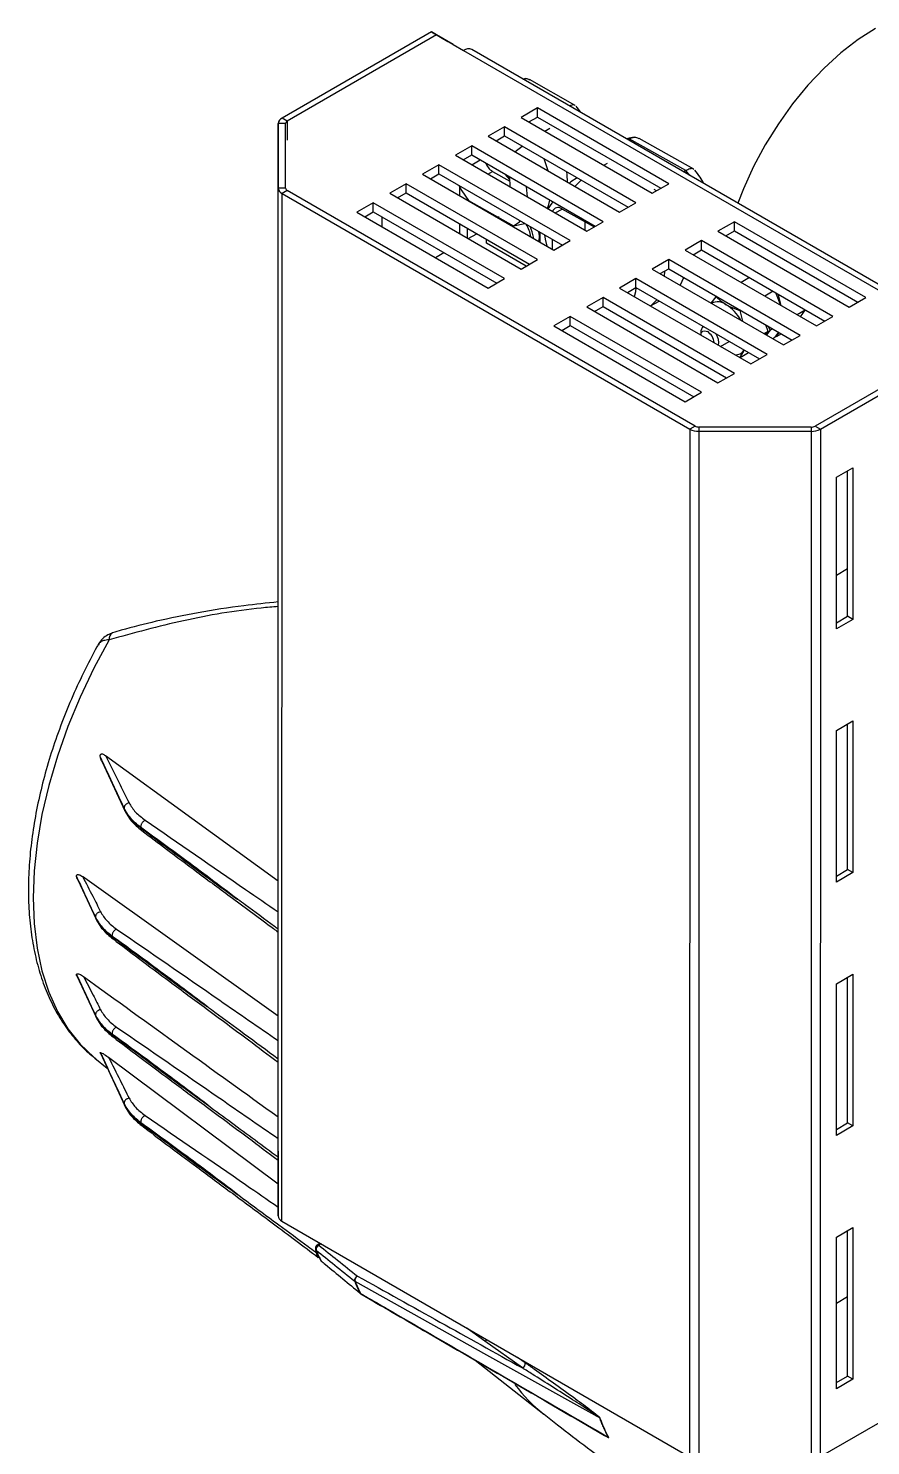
# Model space of a CAD drawing. Extents: x 12.3 to 108.7, y 1.1 to 80.4.
# Drawn here: x 14.07 to 18.6, y 61.98 to 69.61 of the extents above; entities that cross this region are included whole.
import ezdxf

# ---------------------------------------------------------------- set-up
doc = ezdxf.new("R2010")
doc.units = 0
doc.header["$MEASUREMENT"] = 0
doc.layers.add('OBJECT', color=7, linetype='CONTINUOUS')

msp = doc.modelspace()

# ---------------------------------------------------------------- linework, layer by layer
at = {"layer": 'OBJECT'}
for p, q in [((16.2385, 69.5948), (15.4342, 69.1304)), ((16.2668, 69.5784), (16.2385, 69.5948)), ((16.2385, 69.5948), (16.3269, 69.5437)), ((16.2668, 69.5784), (15.4624, 69.1141)), ((16.3552, 69.5274), (16.2668, 69.5784)), ((16.3269, 69.5437), (16.3552, 69.5274)), ((16.3552, 69.5274), (16.4118, 69.4947)), ((16.4118, 69.4947), (19.1129, 67.9349)), ((19.1579, 67.9393), (16.4568, 69.4992)), ((16.7463, 69.3432), (16.7317, 69.3404)), ((17.0136, 69.199), (16.7675, 69.3375)), ((15.4624, 69.1141), (15.4342, 69.1304)), ((16.8095, 69.1854), (16.7211, 69.1344)), ((16.7211, 69.1344), (17.4282, 68.7261)), ((16.7635, 69.1099), (16.8095, 69.1364)), ((17.5166, 68.7771), (16.8095, 69.1854)), ((16.8095, 69.1364), (16.8095, 69.1854)), ((16.8095, 69.1364), (17.4742, 68.7526)), ((15.4128, 63.5702), (15.4137, 69.1018)), ((15.4537, 69.1018), (15.4137, 69.1018)), ((15.4137, 69.1018), (15.4137, 68.7528)), ((15.4537, 68.7528), (15.4537, 69.1018)), ((15.4624, 69.1141), (15.4624, 69.012)), ((16.6327, 69.0834), (16.5444, 69.0324)), ((17.3398, 68.675), (16.6327, 69.0834)), ((16.6327, 69.0344), (16.6327, 69.0834)), ((16.8487, 69.0607), (16.8769, 69.077)), ((16.456, 68.9813), (16.3676, 68.9303)), ((17.1631, 68.573), (16.456, 68.9813)), ((16.456, 68.9323), (16.456, 68.9813)), ((16.5444, 69.0324), (17.2515, 68.624)), ((16.5868, 69.0079), (16.6327, 69.0344)), ((16.6327, 69.0344), (17.2974, 68.6505)), ((16.6877, 68.9496), (16.7273, 68.9798)), ((17.303, 69.0189), (17.2917, 69.0171)), ((17.303, 69.0189), (17.2957, 69.0147)), ((17.6095, 68.8479), (17.303, 69.0189)), ((17.6519, 68.8558), (17.3565, 69.0206)), ((16.3676, 68.9303), (17.0747, 68.522)), ((16.41, 68.9058), (16.456, 68.9323)), ((16.4555, 68.8795), (16.5015, 68.906)), ((16.456, 68.9323), (17.1206, 68.5485)), ((16.2792, 68.8793), (16.1908, 68.8282)), ((16.1908, 68.8282), (16.8979, 68.4199)), ((16.2332, 68.8038), (16.2792, 68.8303)), ((16.9863, 68.4709), (16.2792, 68.8793)), ((16.2792, 68.8303), (16.2792, 68.8793)), ((16.2792, 68.8303), (16.9439, 68.4464)), ((16.5432, 68.8289), (16.568, 68.8432)), ((16.568, 68.8432), (16.6603, 68.7913)), ((16.6602, 68.8001), (16.6361, 68.8283)), ((17.1678, 68.8764), (17.1866, 68.8873)), ((17.6095, 68.8479), (17.5971, 68.8407)), ((17.6298, 68.8218), (17.6095, 68.8479)), ((15.4128, 63.2212), (15.4137, 68.7528)), ((15.4537, 68.7528), (15.4137, 68.7528)), ((16.1024, 68.7772), (16.014, 68.7262)), ((16.8095, 68.3689), (16.1024, 68.7772)), ((16.1024, 68.7282), (16.1024, 68.7772)), ((16.3904, 68.7607), (16.3904, 68.713)), ((16.66, 68.8145), (16.6606, 68.7611)), ((17.0231, 68.809), (17.0101, 68.8015)), ((17.0117, 68.7625), (17.0453, 68.7961)), ((17.4282, 68.7261), (17.5166, 68.7771)), ((17.4515, 68.7395), (17.4384, 68.7468)), ((15.4333, 63.1926), (15.4342, 68.7242)), ((15.4624, 68.7406), (15.4342, 68.7242)), ((15.4342, 68.7242), (17.6298, 67.4563)), ((17.6581, 67.4726), (15.4624, 68.7406)), ((15.9256, 68.6752), (15.8372, 68.6241)), ((16.6327, 68.2668), (15.9256, 68.6752)), ((15.9256, 68.6262), (15.9256, 68.6752)), ((16.014, 68.7262), (16.7211, 68.3179)), ((16.0564, 68.7017), (16.1024, 68.7282)), ((16.1024, 68.7282), (16.7671, 68.3444)), ((16.4329, 68.6885), (16.4329, 68.6952)), ((16.4392, 68.6872), (16.6811, 68.5511)), ((16.8935, 68.6797), (16.8856, 68.6707)), ((17.2515, 68.624), (17.3398, 68.675)), ((15.8372, 68.6241), (16.5444, 68.2158)), ((15.8797, 68.5997), (15.9256, 68.6262)), ((15.9256, 68.6262), (16.5903, 68.2423)), ((15.9733, 68.5456), (15.9733, 68.5987)), ((16.5361, 68.6288), (16.5361, 68.6327)), ((16.5981, 68.5977), (16.5971, 68.5936)), ((16.5994, 68.6014), (16.5976, 68.5933)), ((16.9052, 68.6198), (16.9422, 68.6412)), ((16.9404, 68.6422), (17.1146, 68.545)), ((16.3904, 68.5619), (16.3904, 68.5088)), ((16.4328, 68.4843), (16.4328, 68.5374)), ((16.6811, 68.5511), (16.7423, 68.5629)), ((16.8243, 68.4624), (16.8243, 68.5155)), ((17.0646, 68.5729), (17.0653, 68.5274)), ((17.0747, 68.522), (17.1631, 68.573)), ((17.8702, 68.5729), (17.7818, 68.5219)), ((17.7818, 68.5219), (18.4889, 68.1135)), ((17.8242, 68.4974), (17.8702, 68.5239)), ((18.5773, 68.1646), (17.8702, 68.5729)), ((17.8702, 68.5239), (17.8702, 68.5729)), ((17.8702, 68.5239), (18.5349, 68.1401)), ((16.4371, 68.4819), (16.483, 68.5084)), ((16.5361, 68.4574), (16.5361, 68.4778)), ((16.7494, 68.3342), (16.5361, 68.4574)), ((16.8206, 68.481), (16.8243, 68.4889)), ((16.8914, 68.4237), (16.8906, 68.4772)), ((16.8975, 68.4201), (16.9435, 68.4467)), ((16.8979, 68.4199), (16.9863, 68.4709)), ((17.6934, 68.4709), (17.605, 68.4198)), ((18.4005, 68.0625), (17.6934, 68.4709)), ((17.6934, 68.4219), (17.6934, 68.4709)), ((16.2603, 68.3798), (16.3063, 68.4064)), ((16.7211, 68.3179), (16.8095, 68.3689)), ((17.5166, 68.3688), (17.4282, 68.3178)), ((18.2237, 67.9605), (17.5166, 68.3688)), ((17.5166, 68.3198), (17.5166, 68.3688)), ((17.605, 68.4198), (18.3121, 68.0115)), ((17.6474, 68.3953), (17.6934, 68.4219)), ((17.6934, 68.4219), (18.3581, 68.038)), ((17.4282, 68.3178), (18.1353, 67.9094)), ((17.4707, 68.2933), (17.5166, 68.3198)), ((17.4939, 68.2798), (17.4948, 68.3072)), ((17.5166, 68.3198), (18.1813, 67.936)), ((16.5444, 68.2158), (16.6327, 68.2668)), ((17.3398, 68.2668), (17.2515, 68.2157)), ((17.2515, 68.2157), (17.9586, 67.8074)), ((17.2939, 68.1912), (17.3398, 68.2178)), ((18.047, 67.8584), (17.3398, 68.2668)), ((17.3398, 68.2178), (17.3398, 68.2668)), ((17.3398, 68.2178), (18.0045, 67.8339)), ((17.9521, 68.2725), (17.9062, 68.2459)), ((17.1631, 68.1647), (17.0747, 68.1137)), ((17.8702, 67.7564), (17.1631, 68.1647)), ((17.1631, 68.1157), (17.1631, 68.1647)), ((17.4187, 68.1191), (17.4647, 68.1457)), ((17.7446, 68.1351), (17.7722, 68.1686)), ((17.7753, 68.1704), (17.7722, 68.1686)), ((18.0795, 68.1989), (18.0335, 68.1724)), ((18.1204, 68.1222), (18.0939, 68.1906)), ((18.1049, 68.1843), (18.1204, 68.1221)), ((18.4889, 68.1135), (18.5773, 68.1646)), ((16.9863, 68.0627), (16.8979, 68.0116)), ((17.6934, 67.6543), (16.9863, 68.0627)), ((16.9863, 68.0137), (16.9863, 68.0627)), ((17.0747, 68.1137), (17.7818, 67.7053)), ((17.1171, 68.0892), (17.1631, 68.1157)), ((17.1631, 68.1157), (17.8278, 67.7319)), ((17.9027, 68.0969), (17.8996, 68.095)), ((17.8996, 68.095), (17.9141, 68.0372)), ((18.2517, 68.0974), (18.2075, 68.0719)), ((18.2262, 68.0611), (18.2517, 68.0974)), ((18.2517, 68.0974), (18.2507, 68.1)), ((18.3121, 68.0115), (18.4005, 68.0625)), ((16.8979, 68.0116), (17.605, 67.6033)), ((16.9403, 67.9871), (16.9863, 68.0137)), ((16.9863, 68.0137), (17.651, 67.6298)), ((17.7035, 68.0077), (17.7035, 68.0077)), ((18.0528, 67.9826), (18.0307, 67.9699)), ((18.0528, 67.9826), (18.0391, 68.0181)), ((18.0401, 67.9645), (18.0528, 67.9826)), ((18.0627, 67.9883), (18.0422, 67.9632)), ((18.0494, 68.0122), (18.0627, 67.9883)), ((18.0767, 67.9964), (18.0627, 67.9883)), ((17.6892, 67.9761), (17.6892, 67.963)), ((17.7956, 67.9015), (17.8415, 67.928)), ((18.0886, 67.9494), (18.0773, 67.9429)), ((18.0886, 67.9494), (18.1086, 67.9779)), ((18.0922, 67.9575), (18.0984, 67.9551)), ((18.1103, 67.977), (18.0984, 67.9551)), ((18.1233, 67.9695), (18.0984, 67.9551)), ((18.1353, 67.9094), (18.2237, 67.9605)), ((19.1094, 67.9369), (18.305, 67.4725)), ((18.3333, 67.4562), (19.1377, 67.9206)), ((17.9465, 67.8674), (17.9006, 67.8409)), ((17.9586, 67.8074), (18.047, 67.8584)), ((17.7818, 67.7053), (17.8702, 67.7564)), ((17.605, 67.6033), (17.6934, 67.6543)), ((17.6298, 67.4563), (17.629, 61.9247)), ((17.6581, 67.4726), (17.6298, 67.4563)), ((17.6793, 67.4675), (17.6793, 67.4444)), ((18.2838, 67.4675), (17.6793, 67.4675)), ((18.2838, 67.4675), (18.2838, 67.4444)), ((18.305, 67.4725), (18.3333, 67.4562)), ((18.3333, 67.4562), (18.3325, 61.9246)), ((17.6793, 67.4444), (17.6785, 61.9128)), ((17.6793, 67.4444), (18.2838, 67.4444)), ((18.2838, 67.4444), (18.283, 61.9128)), ((18.4199, 67.1976), (18.5083, 67.2486)), ((18.4799, 66.4485), (18.48, 67.2323)), ((18.5083, 67.2486), (18.5082, 66.4322)), ((18.4198, 66.3811), (18.4199, 67.1976)), ((18.4198, 66.6706), (18.4799, 66.7053)), ((18.4198, 66.4138), (18.4799, 66.4485)), ((18.5082, 66.4322), (18.4198, 66.3811)), ((18.5082, 66.4322), (18.4799, 66.4485)), ((18.4197, 65.8341), (18.5081, 65.8851)), ((18.4797, 65.085), (18.4798, 65.8688)), ((18.5081, 65.8851), (18.508, 65.0687)), ((18.4196, 65.0176), (18.4197, 65.8341)), ((14.4828, 65.6995), (15.4131, 65.0241)), ((14.4657, 65.6654), (14.5873, 65.4016)), ((14.5836, 65.4164), (14.5836, 65.4126)), ((14.6725, 65.3127), (14.6725, 65.3104)), ((18.4196, 65.0503), (18.4797, 65.085)), ((18.508, 65.0687), (18.4797, 65.085)), ((14.3344, 65.0303), (14.4331, 64.8177)), ((15.4129, 64.2956), (14.3602, 65.0474)), ((18.508, 65.0687), (18.4196, 65.0176)), ((14.4292, 64.83), (14.4292, 64.8291)), ((14.5182, 64.7271), (14.5182, 64.726)), ((14.3299, 64.5125), (14.4331, 64.2902)), ((18.4194, 63.6541), (18.4195, 64.4706)), ((18.4195, 64.4706), (18.5079, 64.5216)), ((18.4795, 63.7215), (18.4796, 64.5053)), ((18.5079, 64.5216), (18.5078, 63.7051)), ((14.4292, 64.3016), (14.4292, 64.3025)), ((14.5182, 64.1985), (14.5182, 64.1996)), ((14.4567, 64.096), (14.5873, 63.8127)), ((14.4268, 64.0699), (14.4932, 64.017)), ((14.4268, 64.0699), (14.4309, 64.0667)), ((15.4128, 63.3912), (14.5003, 64.0739)), ((14.5836, 63.8237), (14.5836, 63.8274)), ((14.6725, 63.7214), (14.6725, 63.7237)), ((18.4194, 63.6868), (18.4795, 63.7215)), ((18.5078, 63.7051), (18.4795, 63.7215)), ((18.5078, 63.7051), (18.4194, 63.6541)), ((15.4128, 63.5702), (15.4128, 63.2212)), ((15.4333, 63.1926), (17.629, 61.9247)), ((18.4192, 62.2906), (18.4193, 63.1071)), ((18.4193, 63.1071), (18.5077, 63.1581)), ((18.4793, 62.358), (18.4794, 63.1418)), ((18.5077, 63.1581), (18.5076, 62.3416)), ((15.6153, 63.0387), (15.6415, 62.9826)), ((15.6196, 63.0294), (15.6189, 63.0233)), ((15.6189, 63.0231), (15.6189, 63.0233)), ((15.6397, 63.0735), (15.6235, 63.0639)), ((15.6453, 63.0702), (15.6332, 63.0631)), ((18.4193, 62.7516), (18.4794, 62.7862)), ((16.5271, 62.5462), (16.4297, 62.6172)), ((16.7287, 62.4023), (16.5271, 62.5462)), ((16.4736, 62.444), (16.8447, 62.1529)), ((16.7019, 62.4601), (16.7429, 62.4311)), ((19.1369, 62.389), (18.3325, 61.9246)), ((18.4192, 62.3233), (18.4793, 62.358)), ((18.5076, 62.3416), (18.4192, 62.2906)), ((18.5076, 62.3416), (18.4793, 62.358)), ((17.1448, 62.1337), (17.1316, 62.141)), ((17.1778, 62.0369), (17.1901, 62.0297))]:
    msp.add_line(p, q, dxfattribs=at)
at = {"layer": 'OBJECT', "flags": 128}
for points in [[(18.6307, 69.6137), (18.5367, 69.5533), (18.4438, 69.4815), (18.3533, 69.3991), (18.2662, 69.3072), (18.1838, 69.207), (18.1069, 69.0997), (18.0367, 68.9867), (17.9739, 68.8693), (17.9194, 68.7492), (17.8893, 68.6719)], [(16.8673, 68.8458), (16.8497, 68.9005), (16.8454, 68.9116)], [(16.9716, 68.7856), (16.9703, 68.8265), (16.9687, 68.8404)], [(16.3864, 68.7684), (16.403, 68.7388), (16.4392, 68.6872)], [(16.7562, 68.7059), (16.7505, 68.7605), (16.7502, 68.7624)], [(17.024, 68.8084), (16.9894, 68.7866), (16.9821, 68.7796)], [(16.8634, 68.6439), (16.8715, 68.6659), (16.8772, 68.6891)], [(16.894, 68.6794), (16.8874, 68.6727), (16.8664, 68.6422)], [(16.6519, 68.5675), (16.6511, 68.5643), (16.6507, 68.5627)], [(16.6756, 68.5483), (16.6759, 68.55), (16.6767, 68.5535)], [(16.6811, 68.5511), (16.7132, 68.573), (16.7173, 68.5773)], [(16.7894, 68.4826), (16.782, 68.5181), (16.771, 68.5463)], [(16.8187, 68.4656), (16.8204, 68.4962), (16.817, 68.5197)], [(16.8205, 68.48), (16.8209, 68.4807), (16.8243, 68.4877)], [(16.848, 68.5018), (16.8514, 68.4793), (16.8597, 68.4419)], [(17.3317, 68.1694), (17.3389, 68.1975), (17.3419, 68.2166)], [(17.5779, 68.2314), (17.5793, 68.2336), (17.5979, 68.2729)], [(17.4182, 68.1195), (17.4276, 68.1267), (17.4523, 68.1529)], [(17.6892, 67.9629), (17.6919, 67.9751), (17.6996, 67.984), (17.7112, 67.9862), (17.7248, 67.9815)], [(14.5032, 66.3217), (14.4208, 66.1689), (14.3465, 66.013), (14.281, 65.8551), (14.2247, 65.6965), (14.1781, 65.5383), (14.1415, 65.3817), (14.1151, 65.2279), (14.0992, 65.078), (14.0939, 64.9332), (14.0992, 64.7945), (14.1151, 64.6629), (14.1415, 64.5396), (14.1781, 64.4253), (14.2247, 64.3209), (14.281, 64.2272), (14.3465, 64.145), (14.4208, 64.0748), (14.4268, 64.0699)], [(15.6184, 63.0344), (15.6166, 63.0364), (15.6153, 63.0387)], [(15.6415, 62.9826), (15.6426, 62.9809), (15.6445, 62.9789)], [(15.6445, 62.9789), (15.6455, 62.9773), (15.6467, 62.9762)], [(17.1316, 62.141), (17.1033, 62.1568), (16.9901, 62.2198), (16.5375, 62.4718), (15.8276, 62.8671)], [(15.8542, 62.8053), (15.8552, 62.8037), (15.8564, 62.8025)]]:
    msp.add_lwpolyline(points, dxfattribs=at)
at = {"layer": 'OBJECT'}
for centre, radius, start, end in [((16.4381, 69.4579), 0.0453, 65.68787, 125.62173), ((15.4487, 69.0983), 0.0352, 114.3763, 174.30898), ((15.4687, 69.1003), 0.0151, 114.37421, 174.30897), ((16.6184, 68.9234), 0.0947, 200.91356, 237.84001), ((15.4487, 68.7563), 0.0352, 185.69262, 245.61482), ((15.4687, 68.7543), 0.0151, 185.69173, 245.61479), ((16.9207, 68.6176), 0.0315, 51.41112, 160.68477), ((16.5728, 68.453), 0.2056, 10.65977, 31.06754), ((17.7808, 68.0671), 0.0743, 52.54456, 116.77548), ((17.7071, 67.9353), 0.2249, 28.51304, 58.06597), ((17.7274, 67.9778), 0.0382, 128.68559, 182.62673), ((17.6827, 67.9159), 0.0779, 4.3404, 57.28758), ((17.6956, 67.9198), 0.0907, 352.13328, 32.10556), ((17.8763, 67.9115), 0.0552, 267.34623, 325.10018), ((17.6773, 67.5454), 0.101, 241.95032, 271.13895), ((17.6785, 67.5108), 0.0433, 241.95006, 271.13972), ((18.2847, 67.5107), 0.0433, 268.84968, 298.04168), ((18.2858, 67.5453), 0.101, 268.85047, 298.03949), ((14.5385, 66.328), 0.0359, 119.04848, 190.09557), ((15.4479, 63.2247), 0.0352, 185.6917, 245.61497), ((15.6336, 63.0467), 0.02, 120.42856, 180), ((15.6336, 63.0467), 0.02, 180, 203.68768), ((15.6418, 63.0405), 0.0241, 110.74451, 194.66574), ((16.7232, 63.5188), 1.2063, 203.67305, 206.58665), ((15.6276, 63.055), 0.00986, 55.26179, 114.8245), ((15.6594, 62.9916), 0.02, 206.60175, 230.35316), ((15.8489, 62.8745), 0.0242, 110.91178, 194.09183), ((15.8343, 62.879), 0.0137, 229.6319, 240.53479), ((16.9797, 63.3542), 1.2522, 202.81577, 205.99712), ((15.8545, 62.8734), 0.0277, 120.98661, 193.10235), ((16.9817, 63.3526), 1.2521, 202.81555, 205.99743), ((15.863, 62.8156), 0.0136, 229.48728, 240.53194), ((15.8627, 62.8066), 0.00699, 203.61255, 239.11027), ((15.8692, 62.8179), 0.02, 230.37753, 239.86655), ((16.5151, 62.5708), 0.0274, 296.06437, 324.89283), ((16.718, 62.4255), 0.0255, 294.6745, 12.7333), ((17.3913, 62.8464), 0.883, 217.1598, 231.75976)]:
    msp.add_arc(centre, radius, start, end, dxfattribs=at)
for centre, major_axis, ratio, start_param, end_param in [((13.7157, 66.4897), (-0.7659, 2.3851), 0.199933, 4.306012, 4.30714), ((13.4656, 66.6419), (-0.7463, 2.324), 0.199933, 3.893388, 3.895339), ((13.4656, 66.6419), (-0.7463, 2.324), 0.199933, 3.50162, 3.503571), ((13.7157, 66.4897), (-0.7659, 2.3851), 0.199933, 3.08982, 3.090948), ((15.7879, 64.8461), (103.4679, -57.6473), 0.01416, 4.720784, 4.72937)]:
    msp.add_ellipse(centre, major_axis=major_axis, ratio=ratio, start_param=start_param, end_param=end_param, dxfattribs=at)
for points, knots in [([(16.733, 69.3397), (16.736, 69.3408), (16.7453, 69.3445), (16.7575, 69.3433), (16.7649, 69.3381), (16.767, 69.3367)], [0, 0, 0, 0, 0.252072, 0.789963, 1, 1, 1, 1]), ([(17.0131, 69.1981), (17.0121, 69.199), (17.0082, 69.2022), (16.9979, 69.2014), (16.988, 69.1967), (16.9839, 69.1948)], [0, 0, 0, 0, 0.188508, 0.671239, 1, 1, 1, 1]), ([(17.0428, 69.1608), (17.0425, 69.1612), (17.0353, 69.1735), (17.0264, 69.1844), (17.0177, 69.1949)], [0, 0, 0, 0, 0.035271, 1, 1, 1, 1]), ([(17.3307, 69.0273), (17.3187, 69.0261), (17.3045, 69.0247), (17.2916, 69.0191), (17.2896, 69.0182)], [0, 0, 0, 0, 0.846475, 1, 1, 1, 1]), ([(17.303, 69.0189), (17.3106, 69.0221), (17.3258, 69.0286), (17.3446, 69.0275), (17.3534, 69.0213), (17.3559, 69.0196)], [0, 0, 0, 0, 0.419661, 0.839115, 1, 1, 1, 1]), ([(17.6513, 68.8547), (17.65, 68.8558), (17.6454, 68.8596), (17.631, 68.8583), (17.6167, 68.8514), (17.6095, 68.8479)], [0, 0, 0, 0, 0.160884, 0.58034, 1, 1, 1, 1]), ([(17.7064, 68.7776), (17.6997, 68.7893), (17.6851, 68.8152), (17.6669, 68.8382), (17.6569, 68.8508)], [0, 0, 0, 0, 0.451343, 1, 1, 1, 1]), ([(17.7722, 68.1686), (17.7761, 68.1647), (17.791, 68.1493), (17.8111, 68.136), (17.826, 68.1261)], [0, 0, 0, 0, 0.257551, 1, 1, 1, 1]), ([(17.826, 68.1261), (17.832, 68.1229), (17.8541, 68.1107), (17.8804, 68.1017), (17.8996, 68.095)], [0, 0, 0, 0, 0.268633, 1, 1, 1, 1]), ([(17.9215, 67.8799), (17.9208, 67.8788), (17.9102, 67.8636), (17.9047, 67.8515), (17.8995, 67.8403)], [0, 0, 0, 0, 0.070184, 1, 1, 1, 1]), ([(15.4133, 66.5014), (15.383, 66.4987), (15.2093, 66.4832), (14.9007, 66.4314), (14.6357, 66.3583), (14.5032, 66.3217)], [0, 0, 0, 0, 0.095604, 0.547954, 1, 1, 1, 1]), ([(15.4133, 66.5261), (15.3516, 66.5198), (15.2061, 66.5047), (14.987, 66.47), (14.7669, 66.4257), (14.6144, 66.3869), (14.5369, 66.3641), (14.5211, 66.3594)], [0, 0, 0, 0, 0.200436, 0.472788, 0.726856, 0.944177, 1, 1, 1, 1]), ([(14.5213, 66.3589), (14.5125, 66.3558), (14.4926, 66.3489), (14.4672, 66.328), (14.4496, 66.3089), (14.444, 66.2955), (14.4431, 66.2934)], [0, 0, 0, 0, 0.257466, 0.577043, 0.932228, 1, 1, 1, 1]), ([(14.5032, 66.3217), (14.4923, 66.3209), (14.4704, 66.3192), (14.4505, 66.308), (14.4459, 66.2968), (14.4443, 66.293)], [0, 0, 0, 0, 0.392208, 0.7928, 1, 1, 1, 1]), ([(14.4426, 66.2939), (14.4409, 66.2908), (14.4133, 66.2419), (14.3641, 66.1449), (14.2984, 66.0024), (14.2405, 65.8581), (14.1904, 65.7132), (14.1484, 65.5683), (14.1148, 65.4244), (14.09, 65.2823), (14.074, 65.1429), (14.0672, 65.0068), (14.0696, 64.8751), (14.0814, 64.7484), (14.1026, 64.6276), (14.1332, 64.5136), (14.173, 64.4073), (14.2219, 64.3096), (14.2791, 64.2209), (14.345, 64.1433), (14.3963, 64.0921), (14.4275, 64.0701), (14.4319, 64.067)], [0, 0, 0, 0, 0.003666, 0.058545, 0.113449, 0.168377, 0.223344, 0.278361, 0.333441, 0.388592, 0.443822, 0.499132, 0.554514, 0.609946, 0.665364, 0.720681, 0.775777, 0.83051, 0.884738, 0.938365, 0.991378, 1, 1, 1, 1]), ([(14.4559, 65.6901), (14.4555, 65.6921), (14.4549, 65.6953), (14.455, 65.6997), (14.4558, 65.703), (14.4572, 65.7052), (14.4592, 65.707), (14.4627, 65.7081), (14.4712, 65.7072), (14.4778, 65.7028), (14.4828, 65.6995)], [0, 0, 0, 0, 0.113364, 0.188717, 0.241996, 0.295665, 0.342489, 0.417959, 0.560437, 1, 1, 1, 1]), ([(14.4828, 65.6995), (14.5069, 65.6518), (14.5498, 65.5666), (14.5918, 65.4812), (14.6103, 65.4437)], [0, 0, 0, 0, 0.560013, 1, 1, 1, 1]), ([(14.5836, 65.4164), (14.5597, 65.4675), (14.5172, 65.5586), (14.4746, 65.65), (14.4559, 65.6901)], [0, 0, 0, 0, 0.559998, 1, 1, 1, 1]), ([(14.4657, 65.6654), (14.4655, 65.6657), (14.4614, 65.6721), (14.4589, 65.6801), (14.4565, 65.6876)], [0, 0, 0, 0, 0.0597706, 1, 1, 1, 1]), ([(14.4565, 65.6876), (14.4802, 65.6362), (14.5226, 65.5445), (14.5649, 65.4529), (14.5836, 65.4126)], [0, 0, 0, 0, 0.559997, 1, 1, 1, 1]), ([(14.6103, 65.4437), (14.6069, 65.4428), (14.6017, 65.4415), (14.5955, 65.4376), (14.5912, 65.434), (14.5877, 65.4298), (14.5844, 65.4239), (14.5839, 65.4194), (14.5836, 65.4164)], [0, 0, 0, 0, 0.239573, 0.368433, 0.499997, 0.631558, 0.760422, 1, 1, 1, 1]), ([(14.6725, 65.3127), (14.6532, 65.3287), (14.6146, 65.3606), (14.5939, 65.3978), (14.5836, 65.4164)], [0, 0, 0, 0, 0.499961, 1, 1, 1, 1]), ([(14.5836, 65.4126), (14.5939, 65.3943), (14.6146, 65.3577), (14.6532, 65.3261), (14.6725, 65.3104)], [0, 0, 0, 0, 0.500039, 1, 1, 1, 1]), ([(14.5836, 65.4126), (14.5839, 65.4098), (14.5843, 65.4058), (14.5867, 65.4026), (14.5874, 65.4017)], [0, 0, 0, 0, 0.6959172, 1, 1, 1, 1]), ([(14.5852, 65.405), (14.5961, 65.3855), (14.6179, 65.3465), (14.6582, 65.313), (14.6783, 65.2963)], [0, 0, 0, 0, 0.5013702, 1, 1, 1, 1]), ([(14.5874, 65.4017), (14.5876, 65.4014), (14.5885, 65.4), (14.5908, 65.398), (14.5933, 65.3968), (14.5944, 65.3963)], [0, 0, 0, 0, 0.09692, 0.624243, 1, 1, 1, 1]), ([(14.6103, 65.4437), (14.6206, 65.4268), (14.6413, 65.3931), (14.6787, 65.3646), (14.6973, 65.3504)], [0, 0, 0, 0, 0.501105, 1, 1, 1, 1]), ([(14.6973, 65.3504), (14.6942, 65.3486), (14.6893, 65.3459), (14.6835, 65.3399), (14.6795, 65.3347), (14.6763, 65.329), (14.6733, 65.3215), (14.6728, 65.3162), (14.6725, 65.3127)], [0, 0, 0, 0, 0.239485, 0.368379, 0.499999, 0.63162, 0.760514, 1, 1, 1, 1]), ([(15.1952, 64.9253), (15.0976, 64.999), (14.9234, 65.1304), (14.7492, 65.257), (14.6725, 65.3127)], [0, 0, 0, 0, 0.560064, 1, 1, 1, 1]), ([(14.6725, 65.3104), (14.7701, 65.2373), (14.9443, 65.1068), (15.1185, 64.9808), (15.1952, 64.9253)], [0, 0, 0, 0, 0.559937, 1, 1, 1, 1]), ([(14.6725, 65.3104), (14.6728, 65.3073), (14.6733, 65.3025), (14.6761, 65.2981), (14.6781, 65.2966), (14.6789, 65.296)], [0, 0, 0, 0, 0.508252, 0.781795, 1, 1, 1, 1]), ([(14.6973, 65.3504), (14.8777, 65.2265), (15.1166, 65.0624), (15.3547, 64.8979), (15.413, 64.8575)], [0, 0, 0, 0, 0.7548478, 1, 1, 1, 1]), ([(14.6789, 65.2959), (14.7234, 65.2622), (14.8219, 65.1875), (14.9848, 65.0662), (15.1767, 64.9241), (15.323, 64.8167), (15.4045, 64.7552), (15.413, 64.7488)], [0, 0, 0, 0, 0.1826, 0.404335, 0.665208, 0.965211, 1, 1, 1, 1]), ([(14.3277, 65.0495), (14.3277, 65.0505), (14.3276, 65.0525), (14.3284, 65.0551), (14.3301, 65.0573), (14.334, 65.0588), (14.3443, 65.0576), (14.3534, 65.0517), (14.3602, 65.0474)], [0, 0, 0, 0, 0.05238, 0.104942, 0.166384, 0.263154, 0.457421, 1, 1, 1, 1]), ([(14.4292, 64.83), (14.4103, 64.871), (14.3764, 64.9442), (14.3426, 65.0173), (14.3277, 65.0495)], [0, 0, 0, 0, 0.560003, 1, 1, 1, 1]), ([(14.3347, 65.0306), (14.3335, 65.0323), (14.3312, 65.0356), (14.3289, 65.0412), (14.3283, 65.0447), (14.3281, 65.0462)], [0, 0, 0, 0, 0.3898777, 0.7511969, 1, 1, 1, 1]), ([(14.3281, 65.0462), (14.3469, 65.0057), (14.3807, 64.9334), (14.4144, 64.8609), (14.4292, 64.8291)], [0, 0, 0, 0, 0.560005, 1, 1, 1, 1]), ([(14.3602, 65.0474), (14.3786, 65.0121), (14.4114, 64.9492), (14.443, 64.886), (14.4569, 64.8582)], [0, 0, 0, 0, 0.560034, 1, 1, 1, 1]), ([(14.4569, 64.8582), (14.4534, 64.8573), (14.448, 64.856), (14.4415, 64.852), (14.4371, 64.8482), (14.4335, 64.8438), (14.4301, 64.8377), (14.4296, 64.833), (14.4292, 64.83)], [0, 0, 0, 0, 0.239578, 0.368437, 0.5, 0.631562, 0.760424, 1, 1, 1, 1]), ([(14.4569, 64.8582), (14.4671, 64.8413), (14.4874, 64.8077), (14.5245, 64.7791), (14.543, 64.7648)], [0, 0, 0, 0, 0.500727, 1, 1, 1, 1]), ([(15.413, 64.7644), (15.4065, 64.7692), (15.3474, 64.8129), (15.2752, 64.8662), (15.2091, 64.915), (15.1956, 64.925), (15.1952, 64.9253)], [0, 0, 0, 0, 0.089941, 0.813501, 0.994392, 1, 1, 1, 1]), ([(14.5182, 64.7271), (14.4989, 64.7429), (14.4602, 64.7746), (14.4395, 64.8115), (14.4292, 64.83)], [0, 0, 0, 0, 0.499957, 1, 1, 1, 1]), ([(14.4292, 64.8291), (14.4395, 64.8106), (14.4602, 64.7737), (14.4989, 64.7419), (14.5182, 64.726)], [0, 0, 0, 0, 0.500043, 1, 1, 1, 1]), ([(14.4292, 64.8291), (14.4295, 64.8262), (14.43, 64.822), (14.4324, 64.8187), (14.4332, 64.8177)], [0, 0, 0, 0, 0.694975, 1, 1, 1, 1]), ([(14.4309, 64.8212), (14.4418, 64.8015), (14.4636, 64.7624), (14.5039, 64.7287), (14.524, 64.7119)], [0, 0, 0, 0, 0.5013, 1, 1, 1, 1]), ([(14.4332, 64.8177), (14.4334, 64.8175), (14.4344, 64.8159), (14.4367, 64.814), (14.4392, 64.8127), (14.4403, 64.8122)], [0, 0, 0, 0, 0.096689, 0.633203, 1, 1, 1, 1]), ([(14.543, 64.7648), (14.5398, 64.763), (14.535, 64.7603), (14.5291, 64.7543), (14.5252, 64.7491), (14.522, 64.7434), (14.5189, 64.7359), (14.5185, 64.7306), (14.5182, 64.7271)], [0, 0, 0, 0, 0.239486, 0.368379, 0.5, 0.63162, 0.760514, 1, 1, 1, 1]), ([(15.0326, 64.3464), (14.9366, 64.4188), (14.7651, 64.5479), (14.5936, 64.6723), (14.5182, 64.7271)], [0, 0, 0, 0, 0.560058, 1, 1, 1, 1]), ([(14.5182, 64.726), (14.6142, 64.654), (14.7857, 64.5254), (14.9571, 64.4011), (15.0326, 64.3464)], [0, 0, 0, 0, 0.5599417, 1, 1, 1, 1]), ([(14.5182, 64.726), (14.5185, 64.7229), (14.5189, 64.7181), (14.5217, 64.7137), (14.5237, 64.7122), (14.5246, 64.7116)], [0, 0, 0, 0, 0.5082515, 0.7817971, 1, 1, 1, 1]), ([(14.5245, 64.7115), (14.5703, 64.6768), (14.6715, 64.6), (14.839, 64.4753), (15.0362, 64.3293), (15.2313, 64.1853), (15.3596, 64.0884), (15.4129, 64.0482)], [0, 0, 0, 0, 0.155006, 0.343231, 0.564679, 0.819344, 1, 1, 1, 1]), ([(14.543, 64.7648), (14.7283, 64.6374), (15.0187, 64.4376), (15.3081, 64.2373), (15.4129, 64.1648)], [0, 0, 0, 0, 0.637886, 1, 1, 1, 1]), ([(14.3292, 64.513), (14.3288, 64.5139), (14.328, 64.5158), (14.3276, 64.518), (14.3277, 64.519), (14.3277, 64.5194)], [0, 0, 0, 0, 0.376961, 0.756014, 1, 1, 1, 1]), ([(14.3277, 64.5194), (14.3467, 64.4789), (14.3805, 64.4065), (14.4143, 64.3336), (14.4292, 64.3016)], [0, 0, 0, 0, 0.5600144, 1, 1, 1, 1]), ([(14.3281, 64.5213), (14.3284, 64.5221), (14.3292, 64.5241), (14.3342, 64.525), (14.3459, 64.5219), (14.3576, 64.5142), (14.3653, 64.5091)], [0, 0, 0, 0, 0.072967, 0.194336, 0.468698, 1, 1, 1, 1]), ([(14.4292, 64.3025), (14.4103, 64.3435), (14.3766, 64.4167), (14.3429, 64.4893), (14.3281, 64.5213)], [0, 0, 0, 0, 0.560015, 1, 1, 1, 1]), ([(14.3653, 64.5091), (14.54, 64.3831), (14.8889, 64.1314), (15.2383, 63.8797), (15.4129, 63.754)], [0, 0, 0, 0, 0.50031, 1, 1, 1, 1]), ([(14.3653, 64.5091), (14.3828, 64.4759), (14.4139, 64.4165), (14.4437, 64.3569), (14.4569, 64.3307)], [0, 0, 0, 0, 0.560038, 1, 1, 1, 1]), ([(14.4569, 64.3307), (14.4534, 64.3298), (14.448, 64.3285), (14.4415, 64.3245), (14.4371, 64.3207), (14.4335, 64.3163), (14.4301, 64.3103), (14.4296, 64.3056), (14.4292, 64.3025)], [0, 0, 0, 0, 0.239578, 0.368437, 0.5, 0.631562, 0.760423, 1, 1, 1, 1]), ([(14.4569, 64.3307), (14.4671, 64.3139), (14.4874, 64.2802), (14.5245, 64.2516), (14.543, 64.2373)], [0, 0, 0, 0, 0.500727, 1, 1, 1, 1]), ([(15.4129, 64.0654), (15.3522, 64.1103), (15.239, 64.1939), (15.1126, 64.2873), (15.0465, 64.3361), (15.033, 64.3461), (15.0326, 64.3464)], [0, 0, 0, 0, 0.478705, 0.893124, 0.996729, 1, 1, 1, 1]), ([(14.5182, 64.1996), (14.4989, 64.2154), (14.4602, 64.2471), (14.4395, 64.284), (14.4292, 64.3025)], [0, 0, 0, 0, 0.499957, 1, 1, 1, 1]), ([(14.4292, 64.3016), (14.4395, 64.2831), (14.4602, 64.2462), (14.4989, 64.2144), (14.5182, 64.1985)], [0, 0, 0, 0, 0.500043, 1, 1, 1, 1]), ([(14.4292, 64.3016), (14.4295, 64.2987), (14.43, 64.2945), (14.4324, 64.2912), (14.4332, 64.2902)], [0, 0, 0, 0, 0.695482, 1, 1, 1, 1]), ([(14.4309, 64.2937), (14.4418, 64.2741), (14.4636, 64.2349), (14.5039, 64.2012), (14.524, 64.1844)], [0, 0, 0, 0, 0.5013, 1, 1, 1, 1]), ([(14.4332, 64.2902), (14.4333, 64.29), (14.4343, 64.2884), (14.4367, 64.2865), (14.4392, 64.2852), (14.4403, 64.2847)], [0, 0, 0, 0, 0.097619, 0.63358, 1, 1, 1, 1]), ([(14.543, 64.2373), (14.5398, 64.2355), (14.535, 64.2328), (14.5291, 64.2269), (14.5252, 64.2216), (14.522, 64.2159), (14.5189, 64.2084), (14.5185, 64.2031), (14.5182, 64.1996)], [0, 0, 0, 0, 0.239486, 0.368379, 0.5, 0.631621, 0.760514, 1, 1, 1, 1]), ([(15.0326, 63.8189), (14.9366, 63.8913), (14.7651, 64.0204), (14.5936, 64.1449), (14.5182, 64.1996)], [0, 0, 0, 0, 0.560058, 1, 1, 1, 1]), ([(14.5182, 64.1985), (14.6142, 64.1265), (14.7857, 63.9979), (14.9571, 63.8736), (15.0326, 63.8189)], [0, 0, 0, 0, 0.559942, 1, 1, 1, 1]), ([(14.5182, 64.1985), (14.5185, 64.1954), (14.5189, 64.1907), (14.5217, 64.1862), (14.5237, 64.1848), (14.5246, 64.1841)], [0, 0, 0, 0, 0.508251, 0.781797, 1, 1, 1, 1]), ([(14.5245, 64.184), (14.5703, 64.1493), (14.6715, 64.0726), (14.839, 63.9478), (15.0362, 63.8018), (15.2313, 63.6578), (15.3596, 63.5609), (15.4128, 63.5207)], [0, 0, 0, 0, 0.155019, 0.343262, 0.564729, 0.819417, 1, 1, 1, 1]), ([(14.543, 64.2373), (14.7283, 64.1099), (15.0187, 63.9101), (15.3081, 63.7099), (15.4128, 63.6374)], [0, 0, 0, 0, 0.637943, 1, 1, 1, 1]), ([(14.4568, 64.0959), (14.4566, 64.0962), (14.456, 64.097), (14.4552, 64.0982), (14.4548, 64.0996), (14.4555, 64.0998), (14.4559, 64.0999)], [0, 0, 0, 0, 0.071884, 0.242738, 0.497661, 1, 1, 1, 1]), ([(14.4559, 64.0999), (14.4797, 64.0485), (14.5223, 63.9567), (14.5648, 63.8643), (14.5836, 63.8237)], [0, 0, 0, 0, 0.560009, 1, 1, 1, 1]), ([(14.4565, 64.1), (14.459, 64.0992), (14.467, 64.0968), (14.4836, 64.0861), (14.497, 64.0763), (14.5003, 64.0739)], [0, 0, 0, 0, 0.2596, 0.81953, 1, 1, 1, 1]), ([(14.5836, 63.8274), (14.5598, 63.8785), (14.5175, 63.9698), (14.4751, 64.0602), (14.4565, 64.1)], [0, 0, 0, 0, 0.560013, 1, 1, 1, 1]), ([(14.5003, 64.0739), (14.5211, 64.033), (14.5582, 63.96), (14.5944, 63.8869), (14.6103, 63.8547)], [0, 0, 0, 0, 0.560019, 1, 1, 1, 1]), ([(14.6103, 63.8547), (14.6069, 63.8538), (14.6017, 63.8525), (14.5955, 63.8486), (14.5912, 63.845), (14.5877, 63.8408), (14.5844, 63.8349), (14.5839, 63.8304), (14.5836, 63.8274)], [0, 0, 0, 0, 0.239573, 0.368433, 0.499997, 0.631558, 0.760422, 1, 1, 1, 1]), ([(14.6725, 63.7237), (14.6532, 63.7397), (14.6146, 63.7716), (14.5939, 63.8088), (14.5836, 63.8274)], [0, 0, 0, 0, 0.499961, 1, 1, 1, 1]), ([(14.5836, 63.8237), (14.5939, 63.8053), (14.6146, 63.7687), (14.6532, 63.7371), (14.6725, 63.7214)], [0, 0, 0, 0, 0.500039, 1, 1, 1, 1]), ([(14.5836, 63.8237), (14.5839, 63.8208), (14.5843, 63.8168), (14.5867, 63.8137), (14.5874, 63.8127)], [0, 0, 0, 0, 0.695992, 1, 1, 1, 1]), ([(14.5852, 63.8161), (14.5961, 63.7965), (14.6179, 63.7575), (14.6582, 63.724), (14.6783, 63.7073)], [0, 0, 0, 0, 0.5013702, 1, 1, 1, 1]), ([(14.5874, 63.8127), (14.5876, 63.8125), (14.5885, 63.811), (14.5908, 63.8091), (14.5933, 63.8078), (14.5944, 63.8073)], [0, 0, 0, 0, 0.097053, 0.624298, 1, 1, 1, 1]), ([(14.6103, 63.8547), (14.6206, 63.8378), (14.6413, 63.8042), (14.6787, 63.7756), (14.6973, 63.7614)], [0, 0, 0, 0, 0.501105, 1, 1, 1, 1]), ([(15.0326, 63.8189), (15.033, 63.8186), (15.1184, 63.7555), (15.2452, 63.6619), (15.3715, 63.5686), (15.4128, 63.538)], [0, 0, 0, 0, 0.003272, 0.673674, 1, 1, 1, 1]), ([(14.6973, 63.7614), (14.6942, 63.7596), (14.6893, 63.7569), (14.6835, 63.751), (14.6795, 63.7457), (14.6763, 63.74), (14.6733, 63.7325), (14.6728, 63.7272), (14.6725, 63.7237)], [0, 0, 0, 0, 0.239485, 0.368379, 0.499999, 0.631621, 0.760513, 1, 1, 1, 1]), ([(15.1952, 63.3364), (15.0976, 63.41), (14.9234, 63.5415), (14.7492, 63.668), (14.6725, 63.7237)], [0, 0, 0, 0, 0.560064, 1, 1, 1, 1]), ([(14.6725, 63.7214), (14.7701, 63.6483), (14.9443, 63.5178), (15.1185, 63.3918), (15.1952, 63.3364)], [0, 0, 0, 0, 0.559937, 1, 1, 1, 1]), ([(14.6725, 63.7214), (14.6728, 63.7183), (14.6733, 63.7135), (14.6761, 63.7091), (14.6781, 63.7076), (14.6789, 63.707)], [0, 0, 0, 0, 0.508252, 0.781798, 1, 1, 1, 1]), ([(14.6973, 63.7614), (14.8777, 63.6375), (15.1165, 63.4734), (15.3545, 63.309), (15.4128, 63.2687)], [0, 0, 0, 0, 0.7550498, 1, 1, 1, 1]), ([(14.6789, 63.7069), (14.7234, 63.6732), (14.8219, 63.5985), (14.9848, 63.4772), (15.1767, 63.3352), (15.3953, 63.1739), (15.5487, 63.058), (15.6291, 62.9972)], [0, 0, 0, 0, 0.140948, 0.312105, 0.513471, 0.745042, 1, 1, 1, 1]), ([(15.1952, 63.3364), (15.1956, 63.3361), (15.2694, 63.2815), (15.3958, 63.1882), (15.5348, 63.0854), (15.6008, 63.0366), (15.6143, 63.0267), (15.6146, 63.0264)], [0, 0, 0, 0, 0.002912, 0.527889, 0.903606, 0.997536, 1, 1, 1, 1]), ([(15.6189, 63.0233), (15.6181, 63.0239), (15.6167, 63.0249), (15.6153, 63.026), (15.6146, 63.0264)], [0, 0, 0, 0, 0.56004, 1, 1, 1, 1]), ([(15.6146, 63.0264), (15.6154, 63.0258), (15.6169, 63.0247), (15.6183, 63.0236), (15.6189, 63.0231)], [0, 0, 0, 0, 0.559957, 1, 1, 1, 1]), ([(15.8254, 62.8686), (15.7898, 62.8971), (15.7208, 62.9524), (15.6518, 63.0077), (15.6184, 63.0344)], [0, 0, 0, 0, 0.516122, 1, 1, 1, 1]), ([(15.6189, 63.0231), (15.6194, 63.018), (15.6204, 63.0077), (15.6268, 62.9977), (15.6332, 62.9955), (15.636, 62.9945)], [0, 0, 0, 0, 0.3648973, 0.7298042, 1, 1, 1, 1]), ([(15.6332, 63.0631), (15.6666, 63.0363), (15.7356, 62.981), (15.8046, 62.9256), (15.8403, 62.8971)], [0, 0, 0, 0, 0.483877, 1, 1, 1, 1]), ([(15.6379, 63.0745), (15.6373, 63.074), (15.6363, 63.0729), (15.6356, 63.0715), (15.6352, 63.0709)], [0, 0, 0, 0, 0.528207, 1, 1, 1, 1]), ([(15.6445, 62.9789), (15.6522, 62.9725), (15.691, 62.9404), (15.7609, 62.8825), (15.8231, 62.831), (15.8542, 62.8053)], [0, 0, 0, 0, 0.111021, 0.55511, 1, 1, 1, 1]), ([(15.8563, 62.8038), (15.8659, 62.7982), (15.9137, 62.7705), (16.1146, 62.6538), (16.5455, 62.4037), (16.9382, 62.1759), (17.1778, 62.0369)], [0, 0, 0, 0, 0.02172, 0.108602, 0.456131, 1, 1, 1, 1]), ([(15.8591, 62.8006), (15.9716, 62.7353), (16.4088, 62.4815), (16.8461, 62.2279), (17.1709, 62.0394)], [0, 0, 0, 0, 0.257211, 1, 1, 1, 1]), ([(16.7429, 62.4311), (16.7596, 62.4194), (16.8434, 62.3604), (16.9596, 62.2767), (17.0673, 62.1978), (17.1083, 62.1663), (17.1213, 62.1561), (17.1299, 62.1491), (17.1358, 62.1441), (17.1398, 62.1406), (17.1428, 62.1377), (17.1446, 62.136), (17.1454, 62.1351)], [0, 0, 0, 0, 0.13063, 0.653489, 0.873711, 0.918431, 0.946909, 0.965982, 0.978943, 0.987818, 0.993951, 1, 1, 1, 1]), ([(17.1454, 62.134), (17.1453, 62.1342), (17.1443, 62.1351), (17.1424, 62.1365), (17.1395, 62.1387), (17.1356, 62.1416), (17.1298, 62.1456), (17.1212, 62.1515), (17.1082, 62.1603), (17.0666, 62.1878), (16.9562, 62.2588), (16.8353, 62.3356), (16.7464, 62.3912), (16.7287, 62.4023)], [0, 0, 0, 0, 0.001165, 0.006725, 0.012464, 0.020981, 0.033617, 0.0524, 0.08063, 0.125155, 0.345383, 0.869226, 1, 1, 1, 1]), ([(16.845, 62.1541), (16.8694, 62.1344), (16.9988, 62.0307), (17.2415, 61.8522), (17.5317, 61.6461), (17.7173, 61.5257), (17.7895, 61.4788)], [0, 0, 0, 0, 0.0812, 0.429569, 0.777944, 1, 1, 1, 1]), ([(17.1454, 62.134), (17.1452, 62.1339), (17.145, 62.1338), (17.1448, 62.1337), (17.1448, 62.1337)], [0, 0, 0, 0, 0.908374, 1, 1, 1, 1]), ([(17.1901, 62.0297), (17.1814, 62.0481), (17.169, 62.074), (17.1543, 62.1092), (17.1479, 62.1255), (17.1448, 62.1337)], [0, 0, 0, 0, 0.544234, 0.771596, 1, 1, 1, 1]), ([(17.1942, 62.0256), (17.1905, 62.0331), (17.1749, 62.0644), (17.1588, 62.1011), (17.147, 62.131), (17.1454, 62.1351)], [0, 0, 0, 0, 0.213671, 0.891929, 1, 1, 1, 1]), ([(17.1454, 62.1351), (17.1455, 62.1348), (17.1456, 62.1344), (17.1455, 62.1341), (17.1455, 62.134), (17.1454, 62.134)], [0, 0, 0, 0, 0.588111, 0.886903, 1, 1, 1, 1]), ([(17.1942, 62.0256), (17.1926, 62.0263), (17.183, 62.0303), (17.1667, 62.0402), (17.1523, 62.0498), (17.1479, 62.0528)], [0, 0, 0, 0, 0.125593, 0.730446, 1, 1, 1, 1]), ([(17.171, 62.0395), (17.1763, 62.0363), (17.1838, 62.0318), (17.1907, 62.0284), (17.1927, 62.0274)], [0, 0, 0, 0, 0.709038, 1, 1, 1, 1]), ([(17.1927, 62.0274), (17.1919, 62.0281), (17.191, 62.0289), (17.1901, 62.0297), (17.1901, 62.0297)], [0, 0, 0, 0, 0.950006, 1, 1, 1, 1]), ([(17.1927, 62.0274), (17.193, 62.0272), (17.1936, 62.0266), (17.194, 62.026), (17.1942, 62.0257), (17.1942, 62.0256)], [0, 0, 0, 0, 0.365615, 0.839038, 1, 1, 1, 1])]:
    msp.add_open_spline(points, degree=3, knots=knots, dxfattribs=at)

doc.saveas('drawing.dxf')
